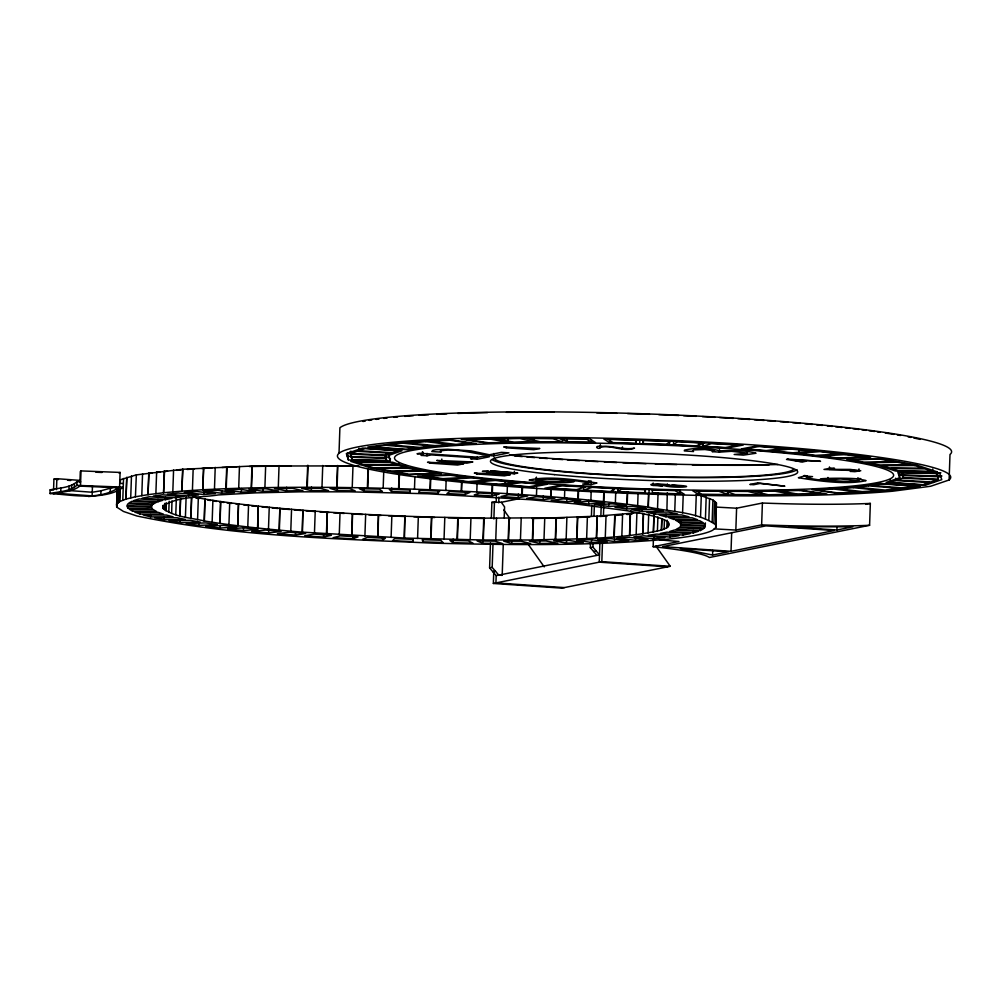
<?xml version="1.0" encoding="UTF-8"?>
<svg xmlns="http://www.w3.org/2000/svg" width="1000" height="1000" viewBox="0 0 1000 1000"><rect width="100%" height="100%" fill="white"/><g stroke="black" fill="none" stroke-linecap="round" stroke-linejoin="round"><path stroke-width="1.5" d="M50 493.525L50.125 489.875C59.088 487.812 69.737 488.062 76.988 481.712L80.638 481.838L79.925 482.463L80.3 471.538L81.025 470.913L120.087 472.425L119.575 487C100.675 500.487 74.912 495.337 53.412 493.75L50 493.525C58.95 491.463 69.6 491.7 76.85 485.363L123.225 487.15C113.737 494.812 99.925 495.45 88.362 496.525M53.55 490.112L53.925 479.188L56.863 478.688L80.188 480.412M56.487 489.613L56.863 478.688M60.75 491.712L60.875 488.075M68.925 489.712L69.05 486.075M71.55 488.663L71.675 485.025M74.275 487.575L74.4 483.938M76.85 485.363L76.988 481.712M81.025 470.913L80.512 485.487C73.263 491.95 62.413 491.625 53.412 493.75M92.463 486.012L92.125 495.9L56.35 493.263M100.825 494.425L100.95 490.788L112.875 487.488M110.237 492.125L110.363 488.488M116.512 489.637L116.6 487.212M697.55 494.387L712.913 499.963L716.388 502.863L715.825 527.525L712.738 530.2A299.962 26.662 2 0 1 668.737 539.062C590.638 546.188 512.05 544.987 433.725 543.175C334.538 538.7 234.25 536.45 136.775 515.95L123.475 511.463L116.688 507.1L117.013 490.213M116.575 505.688L117.125 490.075M116.688 507.1L117.275 489.888M116.487 504.3L118.038 502.95L118.525 488.9M118.038 502.95L119.575 501.625L120.013 489.137M120.225 482.887L120.337 479.762L136.188 474.913L182.625 469.263L251.962 466.037L359.05 465.887M119.575 501.625L120.087 489.1M120.3 482.863L120.412 479.738M119.65 501.6L122.775 500.35L123.537 478.488M125.913 499.113L126.788 477.225L126.025 499.075L122.775 500.35M128.2 508.325L127.037 506.488L151.525 507.287L152.6 508.963L128.2 508.325L128.287 505.9M126.025 499.075L130.712 497.925L131.475 476.075M132.587 511.138L129.312 509.25L153.613 509.812L156.6 511.55L132.587 511.138L132.675 508.713M130.712 497.925L135.425 496.775L136.337 474.888M140.075 514.012L134.738 512.087L158.575 512.413L163.463 514.175L140.075 514.012L140.162 511.587M135.425 496.775L141.788 495.7L142.55 473.837M141.788 495.7L148.012 494.65L148.775 472.788M148.012 494.65L148.975 472.775M150.588 516.9L143.25 514.975L166.363 515.05L173.088 516.812L150.588 516.9L150.675 514.475M151.475 506.463L152.338 504.85L127.925 503.825L126.975 505.588L151.475 506.463L151.562 504.038M153.25 504.062L156.037 502.537L131.962 501.3L128.925 502.962L153.25 504.062L153.338 501.637M148.212 494.625L155.875 493.688L156.637 471.838M157.912 501.788L162.587 500.363L139.125 498.925L134.012 500.487L157.912 501.788L157.988 499.363M163.025 508.462L162.85 506.1C178.825 495.637 200.075 497.925 218.312 494.938L255.325 492.887L299.938 491.825L349.338 491.825L427.812 493.775L530.175 499.7L574.775 503.8L627.925 510.838C632.513 512.15 689.638 519.875 661.4 530.138C619.175 539.625 575.4 538.6 532.375 540L482.975 540L404.5 538.05L302.475 532.15C269.675 529.45 236.863 526.325 204.375 520.988C190.613 517.575 174.65 517.375 163.025 508.462L163.113 505.312M155.875 493.688L163.562 492.762L164.325 470.9M163.562 492.762L164.55 470.887M164.013 519.775L154.75 517.863L176.887 517.7L185.362 519.45L164.013 519.775L164.1 517.35M164.475 509.675L164.7 503.425M165.4 499.675L171.925 498.363L149.312 496.737L142.188 498.175L165.4 499.675L165.475 497.25M168.775 512.15L169.15 501.225M171.65 513.425L171.975 500.9M163.787 492.738L172.812 491.925L173.575 470.075M175.625 497.738L183.925 496.562L162.438 494.775L153.375 496.062L175.625 497.738L175.712 495.312M175.775 514.663L176.325 499.05M179.875 515.913L180.475 498.738M180.012 515.95L180.613 498.775M180.2 522.612L169.112 520.737L190.037 520.325L200.188 522.05L180.2 522.612L180.275 520.188M172.812 491.925L181.863 491.125L182.625 469.263M181.863 491.125L182.887 469.25M185.413 517.2L186.125 496.9M188.5 496L198.487 494.963L178.35 493.025L167.438 494.162L188.5 496L188.588 493.575M190.787 518.45L191.488 498.15M190.963 518.488L191.663 498.188M182.125 491.1L192.413 490.425L193.175 468.575M197.575 519.712L198.337 497.863L193.05 496.875M198.962 525.388L186.175 523.55L205.65 522.9L217.362 524.575L198.962 525.388L199.05 522.95M192.413 490.425L202.738 489.75L203.5 467.9M202.738 489.75L203.775 467.887M203.863 494.487L215.425 493.6L196.85 491.538L184.225 492.5L203.863 494.487L203.95 492.05M204.163 520.95L204.925 499.1L198.337 497.863M204.375 520.988L204.925 499.1M212.138 522.188L212.9 500.337L205.138 499.125M203.012 489.738L214.462 489.212L215.225 467.35M219.875 523.4L220.637 501.538L212.9 500.337M220.113 523.438L220.637 501.538M220.113 528.038L236.725 527.013L223.588 525.4L205.763 526.287L220.113 528.038L220.2 525.612M221.55 493.2L234.55 492.475L217.763 490.312L203.562 491.1L221.55 493.2L221.637 490.775M214.462 489.212L225.938 488.675L226.7 466.825M226.25 488.663L227.013 466.812M228.938 524.6L229.7 502.738L220.875 501.575M238.7 488.275L239.462 466.425M237.725 525.763L238.487 503.913L229.7 502.738M238 525.8L238.487 503.913M241.375 492.163L225.212 489.963L240.837 489.363L255.675 491.613L241.375 492.163L241.5 488.525M243.412 530.575L258.05 529.325L243.625 527.8L227.65 528.9L243.412 530.575L243.538 526.925M247.775 526.912L248.55 505.05L238.762 503.938M225.938 488.675L251.2 487.9L251.962 466.037M251.525 487.887L252.288 466.037M257.538 528.025L258.3 506.163L248.55 505.05M257.838 528.05L258.3 506.163M263.113 491.388L248.95 489.113L265.812 488.713L278.55 491.012L263.113 491.388L263.2 488.963M264.9 487.65L265.663 465.8M268.475 529.1L269.237 507.25L258.6 506.2M268.6 532.938L281.1 531.487L265.55 530.062L251.612 531.375L268.6 532.938L268.725 529.288M251.2 487.9L278.288 487.425L279.05 465.562M279.088 530.15L279.85 508.288L269.237 507.25M279.413 530.175L279.85 508.288M286.525 490.875L274.525 488.562L292.462 488.363L302.938 490.688L286.525 490.875L286.65 487.238M290.788 531.15L291.55 509.288M295.413 535.112L305.637 533.488L289.125 532.175L277.375 533.688L295.413 535.112L295.5 532.688M302.137 532.125L302.9 510.262L280.175 508.325M302.475 532.15L302.9 510.262M278.288 487.425L306.9 487.262L307.663 465.4M307.262 487.262L308.025 465.4M311.363 490.65L301.663 488.312L320.462 488.312L328.575 490.65L311.363 490.65L311.488 487M314.462 533.025L315.225 511.175M321.975 487.337L322.738 465.475M323.537 537.087L331.388 535.288L314.1 534.113L304.65 535.8L323.537 537.087L323.625 534.663M326.438 533.913L327.2 512.05L303.238 510.288M326.788 533.938L327.2 512.05M306.9 487.262L336.7 487.413L337.463 465.562M337.075 487.413L337.837 465.562M337.337 490.688L330.05 488.35L349.513 488.55L355.163 490.875L337.337 490.688L337.463 487.05M339.012 453.275L339.9 427.775A306.825 27.275 2 0 1 676.175 415.062A306.825 27.275 2 0 1 950 454.475L949.112 479.975L930.638 486.262L892.625 491.213A306.825 27.275 2 0 1 390.3 473.15A306.825 27.275 2 0 1 569.075 437.562A306.825 27.275 2 0 1 949.112 479.975M339.263 534.725L340.025 512.863M347.375 456.788L347.5 453.137L350.613 453.25M390.363 458.438L390.275 460.875L348.4 459.975L347.5 453.137M385.688 454.087L385.562 457.738L350.925 456.575L350.213 451.662M350.85 453.475L357.2 451.312L390.825 453.237L385.575 455.05L350.85 453.475L350.938 451.05M350.925 456.575L351.012 454.15M386.512 460.462L385.913 454.75L386.512 460.462L351.938 459.712L351.225 454.812M351.938 459.712L352.013 457.287M352.225 487.65L352.987 465.788M351.712 535.5L352.475 513.65L327.562 512.075M352.088 535.525L352.475 513.65M352.688 538.825L358.062 536.888L340.188 535.85L333.162 537.688L352.688 538.825L352.775 536.4M358.888 450.737L365.238 448.575L397.738 450.85L392.488 452.663L358.888 450.737L358.975 448.312M360.875 464.7L360.962 462.275M364.188 491.012L359.375 488.7L379.3 489.1L382.413 491.375L364.188 491.012L364.275 488.587M364.9 536.2L365.662 514.35M336.7 487.413L367.375 487.875L368.025 469.137M367.75 487.887L368.4 469.15M377.7 536.888L378.475 515.025L352.85 513.675M378.088 536.9L378.475 515.025M383.162 488.263L383.762 471.1M382.525 540.312L385.375 538.237L367.113 537.362L362.575 539.35L382.525 540.312L382.612 537.888M390.275 460.875L388.387 455.5L388.462 453.075M389.325 458.188L389.412 455.763M410.125 489.712L410.05 492.15L391.6 491.6L391.725 487.962M391.1 537.475L391.863 515.612L378.85 515.05M405.562 465.163L405.475 467.587L398.812 465.4L398.9 462.975M367.375 487.875L398.575 488.65L399.125 473.038M398.963 488.663L399.5 473.05M404.113 538.038L404.875 516.175L391.863 515.612M404.5 538.05L404.875 516.175M412.738 541.525L413.025 539.362L394.562 538.638L392.562 540.75L412.738 541.525L412.812 539.1M414.475 489.188L414.9 476.7M417.575 538.5L418.338 516.638M419.288 492.463L419.575 490.288L439.738 491.075L437.738 493.175L419.288 492.463L419.375 490.037M422.25 454.325L417.038 453.75L419.6 453.237L478.237 457.238L482.6 456.362L489.237 456.812L477.262 459.225L470.625 458.775L475.075 457.875L431.463 454.9L427.013 455.8L421.062 455.387L422.788 454.913L422.337 451.9M422.887 454.513L422.975 452.088M422.825 541.875L422.262 539.675L440.7 540.212L442.975 542.463L422.825 541.875L422.912 539.45M427.013 455.8L427.1 453.363M715.825 527.525L715.625 524.725C696.263 511.325 670.375 512.087 648.1 507.013C575.788 497.15 502.85 492.788 429.975 489.725L430.412 477.225M430.363 489.738L430.8 477.25M430.662 538.95L431.425 517.087L484.113 518.15L556.05 517.737L597.362 516.163L639.513 512.525M431.037 538.95L431.8 517.1M437.738 493.175L437.825 490.75M441.725 461.45L466.863 463.162L472.85 461.962L436.75 460.425L441.725 461.45L441.812 459.025M444.038 539.275L444.8 517.425M445.788 490.4L446.175 479.475M453.013 542.712L449.888 540.45L468.125 540.812L472.925 543.112L453.013 542.712L453.137 539.075M457.038 539.6L457.8 517.75M457.413 539.612L458.175 517.75M461.225 491.075L461.55 481.712M461.6 491.1L461.925 481.725M465.2 494.462L469.738 492.475L449.787 491.512L446.938 493.575L465.2 494.462L465.288 492.025M470.188 539.8L470.95 517.95M477.262 459.225L477.35 456.8M476.788 491.9L477.062 484.1M482.788 543.263L477.15 540.95L494.963 541.138L502.262 543.462L482.788 543.263L482.875 540.837M482.975 540L483.738 518.138M483.338 540L484.113 518.15M491.975 492.7L492.25 484.9M493.787 570.962L493.35 583.45L495.925 582.925L496.188 575.65L489.6 567.9L490.462 542.925M491.337 517.938L491.887 502.325L501.312 502.275L519.425 498.638M492.125 495.975L499.15 494.125L479.625 493L474.25 494.938L492.125 495.975L492.2 493.55M492.35 492.725L492.612 484.925M493.775 455.9L508.925 452.85L501.463 452.35L489.387 454.775L471.15 450.9L447.85 449.263L436.087 449.7L432.8 450.363L431.8 451.538L441.238 452.137L440.288 450.962C458.263 447.537 476 454.812 493.775 455.9L493.862 453.475M503.275 544.237L502.188 575.363L498.762 575.125L492.175 567.375L493 543.962M493.875 518.987L494.462 501.812M496.188 502.275L496.4 496.025M495.75 540.062L496.512 518.212M498.725 502.8L498.938 496.962M505 484.762L521.9 482.663L542.137 484.325L529.288 486.775L505 484.762L505.075 482.337M504.2 517.775L504.575 506.887L501.312 502.275M507.938 442.362L490.2 439.1L466.712 439.575L488.438 442.762L507.938 442.362L508.025 439.925M507.125 493.663L507.4 485.85M508.175 540.125L508.938 518.275M508.537 540.125L509.3 518.275M511.838 543.513L503.738 541.175L520.95 541.175L530.65 543.513L511.838 543.513L511.925 541.087M514.263 473.775L517.788 473.075L490.387 470.875L511.838 472.65L513.725 472.962L511.4 473.413L513.275 473.8L514.263 473.775L514.35 471.35M518.212 497.713L527.65 496.025L508.762 494.738L500.925 496.525L518.212 497.713L518.337 494.062M521.9 494.588L522.175 486.788M520.438 540.062L521.213 518.2M522.25 494.613L522.525 486.812M533.65 441.825L519.9 438.5L496.425 438.975L514.163 442.238L533.65 441.825L533.725 439.4M532.375 540L533.138 518.138M532.712 539.987L533.475 518.138M536.213 479.9L547.312 479.137L577.788 481.037L589.138 482.9L582.675 484.113L591.025 484.675L596.962 483.013C575.95 479.6 547.788 475.688 529.163 480.1C539.15 482.362 549.525 482.337 559.725 482.713C562.65 483.062 584.75 481.637 567.35 480.825L557.788 481.838L541.487 480.887L536.213 479.9L536.3 477.475M536.35 479.688L536.438 477.25M536.462 495.662L536.737 487.85M539.85 543.462L529.362 541.125L545.788 540.938L557.775 543.263L539.85 543.462L539.925 541.038M543.175 499.637L554.938 498.137L536.9 496.7L526.675 498.338L543.175 499.637L543.3 496M543.987 539.788L544.75 517.938M550.662 496.712L550.938 488.9M551 496.737L551.275 488.925M555.288 539.6L556.05 517.737M555.612 539.587L556.375 517.737M562.362 441.962L552.925 438.663L526.575 438.462L540.312 441.8L562.362 441.962L562.487 438.325M564.487 497.887L564.763 490.075M566.862 442.337L566.95 439.913M566.763 501.75L580.7 500.45L563.7 498.888L551.2 500.325L566.763 501.75L566.888 498.113M566.138 539.263L566.9 517.413M566.487 543.112L553.763 540.8L569.2 540.438L583.362 542.7L566.487 543.112L566.613 539.462M577.962 499.038L578.237 491.225M576.688 538.938L577.45 517.087M578.275 499.062L578.538 491.262M576.987 538.925L577.75 517.075M583.675 490.062L592.188 487.362L614.612 488.612L610.438 491.55L583.675 490.062L583.8 486.425M586.638 538.475L587.4 516.625M588.688 504.025L604.65 502.925L588.9 501.25L574.263 502.5L588.688 504.025L588.812 500.375M591.4 442.188L586.275 438.938L559.938 438.725L569.362 442.025L591.4 442.188L591.487 439.762M591.025 484.675L591.15 481.037L588.362 480.85M590.875 500.3L591.2 490.938M596.912 555.388L590.325 547.638L590.487 542.95M591.413 516.413L591.8 505.487M591.462 542.45L576.625 540.2L590.925 539.663L607.087 541.862L591.462 542.45L591.55 540.025M496.188 575.65L599.5 554.862L592.913 547.112L593.013 543.987M594 515.887L594.375 504.963M596.325 538.038L597.087 516.175M596.6 538.013L597.362 516.163M600.087 447.4C611.388 444.312 623.212 452.6 634.538 448.125C623.775 450.138 613.263 445.7 602.263 446.325C589.625 445.188 602.663 452.4 600.175 444.975M600.325 447.6L600.4 445.163M599.925 542.463L599.237 562.163L495.925 582.925L564.362 587.6L670.263 566.3L655.925 546.112M600.85 516.112L601.175 506.812M603.475 501.55L603.8 492.175M603.763 501.575L604.087 492.212M667.675 566.825L599.237 562.163L601.825 561.638L602.475 542.9M603.4 516.362L603.737 506.987M605.275 537.45L606.038 515.588M609.925 442.85L603.713 438.913L674.538 441.188L743.263 445.012L727.712 447.975L669.488 444.75L609.925 442.85L610.05 439.212M608.725 506.413L595.588 504.812L612.188 503.775L626.55 505.538L608.725 506.413L608.812 503.988M615.25 488.475L678.2 490.387L684.412 494.338L613.587 492.062L613.713 488.425M613.987 536.875L614.75 515.025M614.225 536.862L614.987 515.013M615.363 502.9L615.737 491.975M614.55 541.512L597.75 539.338L610.75 538.625L628.75 540.725L614.55 541.512L614.625 539.075M645.413 489.113L645.288 492.75L617.725 491.875L617.85 488.225M622.4 449.338L622.475 446.912M621.825 536.175L622.6 514.325M626.65 508.925L614.95 507.238L633.337 506.438L646.137 508.275L626.65 508.925L626.737 506.488M626.938 504.212L627.375 491.725M627.2 504.25L627.638 491.763M629.487 535.5L630.25 513.65M629.688 535.475L630.45 513.625M636 443.363L635.513 440.262L607.938 439.375L613.062 442.625L636 443.363L636.125 439.712M635.45 540.288L648.075 539.325L628.438 537.337L616.888 538.225L635.45 540.288L635.538 537.863M636.15 534.688L636.912 512.837M637.663 505.637L638.088 493.137M639.7 443.8L639.837 440.163M643.312 443.587L642.825 440.487L670.4 441.375L666.225 444.325L643.312 443.587L643.438 439.95M642.275 511.5L632.125 509.775L652.113 509.2L663.2 511.087L642.275 511.5L642.362 509.075M642.65 533.9L643.35 513.612M642.812 533.875L643.525 513.587M648.1 507.013L648.587 492.962M648.325 507.05L648.812 493M649 493.2L649.125 489.562M648.05 533L648.7 514.263M653.088 485.45C643 483.375 669.975 483.762 670.575 485.562L667.387 485.75L682.625 486.287L671.65 485.05C705.413 486.375 672.45 488.875 664.025 485.412L667.038 485.25L657.525 484.412L654.038 484.812L662.925 485.925L653.088 485.45L653.175 483.025M653.325 532.112L653.925 514.938M653.462 532.087L654.062 514.913M716.4 507.1L736.6 508.212L762.4 503.025A154.3 13.713 2 0 0 870.35 503.425L869.587 525.288L709.45 557.5A154.3 13.713 2 0 0 653.162 546.7L653.438 538.888M653.95 538.8L664.862 537.663L643.812 535.812L633.825 536.85L653.95 538.8L654.038 536.362M655.425 514.125L646.938 512.375L668.3 512.038L677.562 513.962L655.425 514.125L655.5 511.7M657.525 508.475L658.075 492.863M657.412 531.112L657.9 517.062M661.4 530.138L661.787 519.212M661.5 530.112L661.875 519.188M664.125 529.062L664.45 519.7M665.938 516.775L659.225 515L681.725 514.925L689.062 516.85L665.938 516.775L666.025 514.338M667.288 486.425L667.375 484M666.912 509.95L667.312 492.738M669.488 444.75L669.613 441.1L674.212 441.362M666.787 528.013L667.125 520.175M668.125 526.875L668.288 522.188M669.875 537.05L678.938 535.763L656.675 534.075L648.388 535.262L669.875 537.05L669.963 534.625M673.512 444.637L677.675 441.688L704.45 443.188L695.938 445.887L673.512 444.637L673.637 441M673.725 519.4L668.85 517.65L692.237 517.812L697.562 519.725L673.725 519.4L673.812 516.975M674.75 511.413L675.35 494.237M678.7 522L675.7 520.275L699.725 520.688L702.987 522.562L678.7 522L678.775 519.575M680.188 493.875L675.062 490.625L652.125 489.888L652.6 492.987L680.188 493.875L680.312 490.238M705.35 522.9L705.275 525.337L680.788 524.538L680.863 522.112M682.588 512.875L683.238 494.137M682.987 535.075L690.113 533.65L666.912 532.137L660.387 533.45L682.987 535.075L683.075 532.65M693.188 532.9L698.3 531.337L674.4 530.025L669.712 531.462L693.188 532.9L693.263 530.462M695.537 515.862L696.3 494.012M698.6 446.362L698.688 443.938M698.85 494.625L692.638 490.688L749.875 491.125L800.512 490.087L826.838 493.95L766.525 495.175L698.85 494.625L698.975 490.988M700.525 517.388L701.3 495.525M703.062 446.275L711.562 443.587L738.312 445.075L725.462 447.525L703.062 446.275L703.188 442.638M700.337 530.525L703.388 528.85L679.062 527.762L676.275 529.288L700.337 530.525L700.425 528.1M704.388 528L705.325 526.237L680.837 525.363L679.975 526.975L704.388 528L704.475 525.562M705.425 518.862L706.188 497M708.812 520.363L709.575 498.5M712.15 521.825L712.913 499.963M712.575 555.025L728.438 551.838L680.4 548.55L712.575 555.025L712.738 550.337M713.9 523.288L714.663 501.438M715.713 526.138L716.388 502.863M719.425 452.137L731.5 451.3L747.525 453.1L734.163 454.487L743.375 455.125L756.025 453.25C744.525 449.85 731.8 450.525 719.825 450.838C709.1 447.875 695.738 447.5 684.463 450.138L684.325 450.913L693.538 451.538L692.537 450.763L694.013 449.913L704.975 449.525L714.575 450.962L712.163 451.637L719.425 452.137L719.513 449.7M728.188 494.525L718.75 491.225L696.725 491.062L701.85 494.312L728.188 494.525L728.275 492.088M731.025 551.312L834.325 530.525L765.9 525.862L662.588 546.65L731.025 551.312L731.675 532.575M714.25 528.875L735.837 530.062L736.6 508.212M747.337 452.837L747.412 450.412M761.55 494.787L747.8 491.45L725.75 491.275L735.188 494.575L761.55 494.787L761.637 492.362M735.837 530.062L761.637 524.875L762.4 503.025M798.812 453.375L819.775 451.613L839.788 453.975L815.6 455.35L798.812 453.375L798.888 450.938M827.812 479.888L840.462 478.95L858.988 480.825L848.012 481.575L817.337 479.675L806.15 477.788L812.537 476.613L804.188 476.037L798.375 477.713C819.312 481.188 847.65 484.963 866.1 480.625A22.138 1.963 2 0 0 859.225 479.387C858.888 477.463 800.1 478.225 827.812 479.888L827.9 477.45M829.388 469.375L834.538 468.35L830.713 468.088L823.975 469.438L856.637 470.675L850.212 471.362L854.825 471.675L860.775 470.75L850.212 469.412L829.388 469.375L829.475 466.95M836.912 530.013L852.775 526.825L788.875 526.737L836.912 530.013L837.025 526.888M857.588 480.337L857.675 477.912M858.575 480.588L858.662 478.162M858.888 471.325L858.975 468.9M890.387 482.4L895.625 480.588L929.225 482.512L922.887 484.675L890.387 482.4L890.462 479.975M895.625 480.588L895.713 478.162M898.787 475.062L898.913 471.413L899.737 477.75L886.1 482.45L925.462 485.2L941.775 479.65L939.725 473.275L897.837 472.375L899.737 477.75M937.113 472.362L936.988 476.012L902.325 474.85L902.463 471.213M902.55 478.2L937.262 479.775L930.913 481.938L897.3 480.012L902.55 478.2L902.675 474.562L900.05 475.462M937.987 479.15L937.325 473.025L937.987 479.15L903.288 477.575L903.413 473.938M925.462 485.2L925.55 482.775M932.65 471.475L924.775 468.862L891.425 468.55L898.088 470.737L932.65 471.475L932.738 469.05M933.612 482.425L933.7 480M119.175 473.225L120.087 472.425M617.725 491.875L621.888 488.925L644.812 489.663L645.288 492.75M388.387 455.5L402.013 450.788L362.65 448.05L346.35 453.6L348.4 459.975M937.825 477.4L941.9 476.012L937.225 475.8M564.362 587.6L561.775 588.125L493.35 583.45M489.6 567.9L492.175 567.375M590.325 547.638L592.913 547.112M492.887 571.775L495.475 571.25M593.625 551.512L596.2 550.988M653.162 546.7L678.962 541.512L659.463 539.888M865.775 504.35L870.35 503.425M149.362 473.5L152.125 473.038M100.95 490.788L92.25 492.25L68.925 490.538M156.738 472.475L159.812 472.113M164.438 471.55L167.512 471.175M176.55 470.363L181.075 469.963M621.638 514.963L614.738 515.513M626.875 514.5L632.112 514.038M187.075 469.462L194.438 468.975M201.8 468.5L211.95 467.938M599.825 516.487L607.275 516M221.988 467.475L236.962 466.9M589.862 516.95L576.812 517.5M858.775 478.688L860.863 478.6M249.45 466.525L291.312 465.85M564.412 517.888L531.912 518.5M405.475 467.587L373.325 467.7L365.438 465.087L398.812 465.4M326.213 465.838L356.8 466.188M484.888 518.488L448.175 517.837M348.525 456.325L351.625 456.4M385.75 457.125L388.85 457.188M434.8 517.5L413.875 516.812M635.363 440.012L642.812 440.25M936.213 472.663L940.875 472.825M937.2 476.675L902.562 475.513L903.288 477.575M351.138 457.238L385.788 458.387M398.575 488.65L429.975 489.725M405.262 516.2L431.425 517.087M95.85 472.212L102.062 472.475M119.712 483.35L123.35 483.512M79.787 486.1L118.663 487.8M381.087 515.475L368.8 514.85M388.525 515.8L404.9 516.512M899.862 474.1L902.975 474.237M350.125 454.1L384.825 455.675L385.562 457.738M351.737 513.938L362.6 514.525M618.638 488.5L560.413 485.262L544.85 488.237L613.587 492.062M329.1 512.513L319.925 511.875M333.638 512.8L344.2 513.462M491.887 502.325L494.625 502.512M50.125 489.875L52.4 490.037M601.825 561.638L670.263 566.3M306.05 510.85L315.3 511.538M53.925 479.188L58.487 479.55M67.6 480.262L70.638 480.513M280.963 508.762L289.738 509.513M294.125 509.888L301.425 510.513M262 506.938L267.838 507.512M272.2 507.938L278.038 508.512M236.062 504.062L239.15 504.425M243.787 504.95L248.438 505.475M251.525 505.825L256.163 506.362M219.438 501.863L223.975 502.463M227 502.863L231.525 503.462M804.212 475.487L807.087 475.9M207.775 500.087L210.675 500.538M213.575 500.988L216.475 501.438M195.938 498.05L198.962 498.625M391.6 491.6L389.325 489.35L409.475 489.95L410.05 492.15M630.85 510.8L632.638 513.312M503.8 509.938L510.087 518.787M528.05 544.1L544.225 566.888M705.275 525.337L704.1 523.5L679.712 522.863L680.788 524.538M902.325 474.85L901.6 472.788L936.188 473.525L936.988 476.012M362.925 421.5A303.175 26.95 2 0 1 365.288 421.062M369.087 420.412A303.175 26.95 2 0 1 371.775 420M376.05 419.387A303.175 26.95 2 0 1 379.05 418.988M383.775 418.413A303.175 26.95 2 0 1 387.05 418.038M393.938 417.325A303.175 26.95 2 0 1 397.525 416.987M404.725 416.375A303.175 26.95 2 0 1 413.237 415.725M419.212 415.312A303.175 26.95 2 0 1 428.562 414.75M436.675 414.325A303.175 26.95 2 0 1 446.75 413.862M457.825 413.438A303.175 26.95 2 0 1 487.488 412.625M506.425 412.337A303.175 26.95 2 0 1 554.225 412.25M596.737 412.837A303.175 26.95 2 0 1 616.712 413.3M627.6 413.6A303.175 26.95 2 0 1 649.488 414.312M658.838 414.663A303.175 26.95 2 0 1 678.925 415.5M683.625 415.712A303.175 26.95 2 0 1 696.15 416.325M702.412 416.637A303.175 26.95 2 0 1 714.887 417.312M719.525 417.575A303.175 26.95 2 0 1 733.337 418.387M737.875 418.675A303.175 26.95 2 0 1 749.825 419.462M754.388 419.775A303.175 26.95 2 0 1 764.125 420.462M767.35 420.7A303.175 26.95 2 0 1 775.375 421.3M780.15 421.675A303.175 26.95 2 0 1 788.025 422.312M792.688 422.7A303.175 26.95 2 0 1 800.35 423.363M804.887 423.762A303.175 26.95 2 0 1 812.3 424.438M816.663 424.85A303.175 26.95 2 0 1 822.375 425.412M827.375 425.913A303.175 26.95 2 0 1 832.312 426.425M835.575 426.763A303.175 26.95 2 0 1 842 427.463M845.163 427.825A303.175 26.95 2 0 1 849.837 428.363M852.913 428.713A303.175 26.95 2 0 1 858.938 429.45M861.888 429.812A303.175 26.95 2 0 1 866.225 430.375M869.062 430.737A303.175 26.95 2 0 1 874.575 431.488M877.262 431.863A303.175 26.95 2 0 1 879.9 432.238M885.325 433.038A303.175 26.95 2 0 1 893.975 434.387M897.288 434.938A303.175 26.95 2 0 1 900.5 435.487M908.138 436.887A303.175 26.95 2 0 1 911 437.438M913.775 438A303.175 26.95 2 0 1 920.2 439.387M778.075 464.525A249.713 22.2 2 0 1 509.55 455.087M793.4 469.475A150.037 13.338 2 0 1 635.862 476.012A150.037 13.338 2 0 1 494.25 457.625M797.038 469.625A153.7 13.662 2 0 1 649.062 476.812A153.7 13.662 2 0 1 492.612 459.938M768.9 465.075A253.375 22.525 2 0 1 692.275 464.9M676.875 464.588A253.375 22.525 2 0 1 655.312 464M646.025 463.7A253.375 22.525 2 0 1 622.925 462.812M616.788 462.55A253.375 22.525 2 0 1 604.312 461.962M598.075 461.65A253.375 22.525 2 0 1 585.675 460.988M579.525 460.625A253.375 22.525 2 0 1 567.375 459.888M562.9 459.6A253.375 22.525 2 0 1 552.3 458.888M547.487 458.55A253.375 22.525 2 0 1 539.5 457.962M534.75 457.6A253.375 22.525 2 0 1 526.925 456.975M522.288 456.587A253.375 22.525 2 0 1 514.7 455.938M869.587 525.288A154.3 13.713 2 0 1 761.637 524.875M166.175 503.075L165.9 510.875L166.238 503.113M482.512 471.388L509.913 473.812L488.413 472.025L486.538 471.712L488.787 471.262L487.013 470.875L482.512 471.388M430.45 462.663L429.538 463.1L457.638 465.025L463.625 463.812L427.525 462.287L430.45 462.663M477.225 473.5L476.325 473.938L504.425 475.85L510.412 474.65L474.312 473.113L477.225 473.5M506.65 447.337L505.75 447.775L533.837 449.688L539.825 448.488L503.738 446.95L506.65 447.337M585.062 486.975L576.562 489.663L549.8 488.175L562.65 485.725L585.062 486.975M788.025 459.113L786.513 459.412L802.362 461.975L806.475 461.15L800.15 461.475L791.575 459.775L820.562 461.325L788.025 459.113M757.638 482.912L749.85 484.475L753.675 484.738L760.025 483.462L784.862 486.2L757.638 482.912M546.737 484.338L531.175 487.3L468.812 482.137L417.438 476.05L450.6 474.85L494.2 480.012L546.737 484.338M756.95 445.95L741.388 448.913L793.913 453.237L837.525 458.387L870.675 457.2L819.312 451.1L756.95 445.95M758.838 446.475L745.987 448.925L766.213 450.588L783.125 448.488L758.838 446.475M401.475 442.625L367.837 447L407.212 449.75L435.35 446.05L476.275 443.587L449.963 439.725L401.475 442.625M386.112 445.312L373.013 447.013L405.525 449.288L416.362 447.863L386.112 445.312M402.675 443.15L389.588 444.862L419.812 447.413L430.65 445.988L402.675 443.15M880.913 483.488L852.763 487.188L811.85 489.65L838.162 493.512L886.65 490.625L920.288 486.238L880.913 483.488M868.325 485.838L857.475 487.262L885.438 490.1L898.7 488.363L868.325 485.838M882.6 483.963L871.775 485.387L902.175 487.912L915.113 486.225L882.6 483.963M515.462 482.125L498.562 484.237L474.288 482.225L495.238 480.462L515.462 482.125M789.562 449.012L772.663 451.125L792.875 452.788L813.838 451.025L789.562 449.012M489.312 479.875L468.338 481.637L448.338 479.263L472.512 477.887L489.312 479.875M425.825 441.637L406.95 442.775L434.925 445.6L450.688 444.65L425.825 441.637M449.725 440.213L430.85 441.337L455.688 444.35L471.438 443.413L449.725 440.213M832.425 488.888L816.675 489.837L838.4 493.025L857.275 491.9L832.425 488.888M853.2 487.638L837.438 488.587L862.288 491.6L881.175 490.475L853.2 487.638M845.1 454.613L820.938 455.988L837.725 457.975L865.1 456.987L845.1 454.613M467.175 477.262L443.013 478.638L423.025 476.262L450.4 475.275L467.175 477.262M436.525 473.288L409.137 474.275L394.65 471.675L424.425 471.125L436.525 473.288M441.35 473.525L408.175 474.712L371 468.062L350.75 461.337L392.625 462.238L409.925 467.925L441.35 473.525M879.938 458.525L846.775 459.725L878.2 465.312L895.5 471.012L937.362 471.912L917.125 465.188L879.938 458.525M878.988 458.975L851.6 459.963L863.7 462.113L893.475 461.575L878.988 458.975M521.6 438.075L461.287 439.3L487.6 443.162L538.237 442.113L595.475 442.562L589.275 438.625L521.6 438.075M773.962 491.012L754.475 491.413L768.213 494.75L791.688 494.275L773.962 491.012M799.675 490.487L780.175 490.887L797.925 494.15L821.413 493.675L799.675 490.487M420.562 470.438L390.812 470.988L376.337 468.4L408.475 468.288L420.562 470.438M897.312 462.262L867.55 462.8L879.65 464.963L911.787 464.85L897.312 462.262M914.788 465.55L882.638 465.65L889.312 467.85L922.675 468.162L914.788 465.55M396.7 464.7L363.35 464.387L355.462 461.763L390.037 462.512L396.7 464.7M554.475 474.625A153.7 13.662 2 0 0 796.912 473.275A153.7 13.662 2 0 0 580.8 451.975A153.7 13.662 2 0 0 554.475 474.625M498.5 479.625A249.713 22.2 2 0 0 892.4 477.425A249.713 22.2 2 0 0 541.275 442.825A249.713 22.2 2 0 0 498.5 479.625"/></g></svg>
